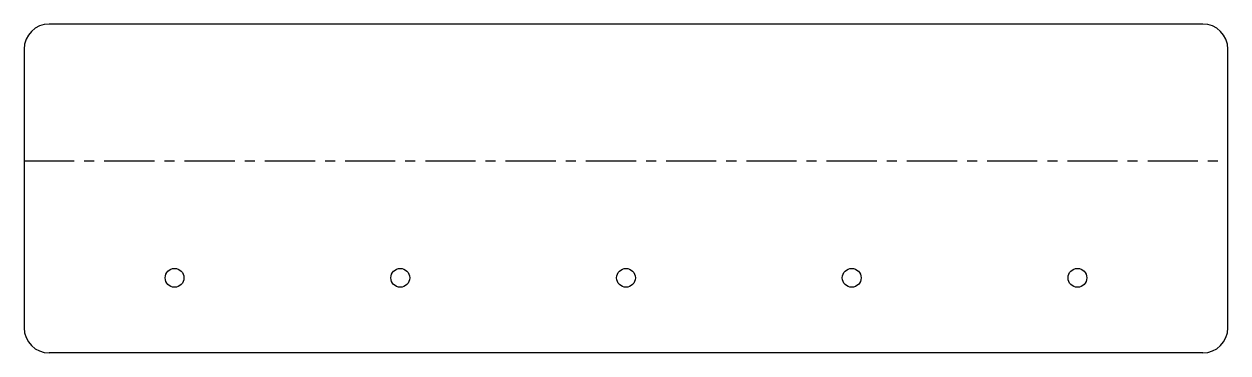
# Model space of a CAD drawing. Header units: millimetres. Extents: x -152 to 152, y 0 to 83.
import ezdxf

# ---------------------------------------------------------------- set-up
doc = ezdxf.new("R2010")
doc.units = ezdxf.units.MM
doc.linetypes.add('CENTERX2', pattern=[20.32, 12.7, -2.54, 2.54, -2.54])

msp = doc.modelspace()

# ---------------------------------------------------------------- linework, layer by layer
at = {"color": 7, "linetype": 'Continuous', "lineweight": 25}
for p, q in [((146.05, 83.41), (-146.05, 83.41)), ((-152.4, 77.06), (-152.4, 6.35)), ((152.4, 6.35), (152.4, 77.06)), ((146.05, 0), (-146.05, 0))]:
    msp.add_line(p, q, dxfattribs=at)
at = {"color": 7, "linetype": 'CENTERX2'}
msp.add_line((-152.4, 48.75), (152.4, 48.75), dxfattribs=at)
at = {"color": 7, "linetype": 'Continuous', "lineweight": 25}
for centre in [(-114.3, 19.05), (-57.15, 19.05), (0, 19.05), (57.15, 19.05), (114.3, 19.05)]:
    msp.add_circle(centre, 2.38, dxfattribs=at)
for centre, start, end in [((-146.05, 77.06), 90, 180), ((146.05, 77.06), 0, 90), ((-146.05, 6.35), 180, 270), ((146.05, 6.35), 270, 0)]:
    msp.add_arc(centre, 6.35, start, end, dxfattribs=at)

doc.saveas('drawing.dxf')
